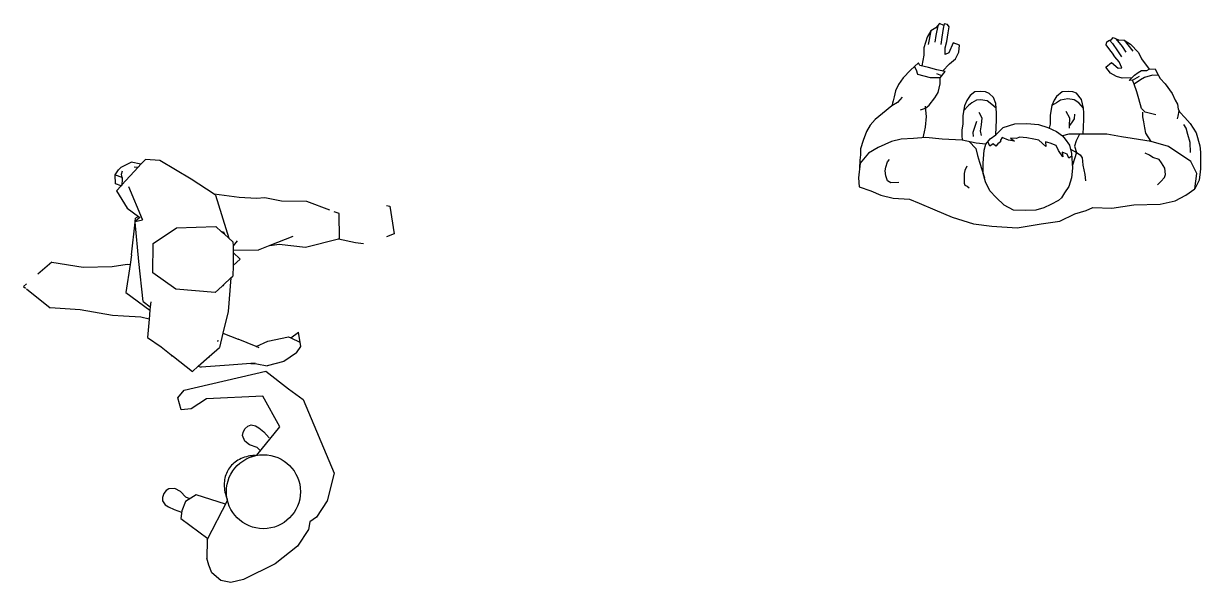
# Model space of a CAD drawing. Header units: millimetres. Extents: x 1029 to 1042.4, y 847.5 to 858.9.
# Drawn here: x 1029.948 to 1032.888, y 849.762 to 851.159 of the extents above; entities that cross this region are included whole.
import ezdxf

# ---------------------------------------------------------------- set-up
doc = ezdxf.new("R2010")
doc.units = ezdxf.units.MM
doc.layers.add('Mobiliario TöjiNN', color=7, linetype='Continuous')

msp = doc.modelspace()

# ---------------------------------------------------------------- linework, layer by layer
at = {"layer": 'Mobiliario TöjiNN'}
for p, q in [((1032.2318, 851.1536), (1032.2267, 851.1294)), ((1032.2363, 851.159), (1032.2273, 851.1483)), ((1032.2471, 851.1545), (1032.2363, 851.159)), ((1032.2478, 851.1579), (1032.2453, 851.1465)), ((1032.2559, 851.1564), (1032.2478, 851.1579)), ((1032.2606, 851.1504), (1032.2559, 851.1564)), ((1032.2579, 851.1357), (1032.2606, 851.1504)), ((1032.2058, 851.1249), (1032.1968, 851.098)), ((1032.2147, 851.1411), (1032.2058, 851.1249)), ((1032.2147, 851.1411), (1032.2082, 851.1066)), ((1032.2273, 851.1483), (1032.2147, 851.1411)), ((1032.2267, 851.1294), (1032.2245, 851.1124)), ((1032.2417, 851.1249), (1032.2399, 851.107)), ((1032.2453, 851.1465), (1032.2417, 851.1249)), ((1032.2543, 851.1141), (1032.2561, 851.1249)), ((1032.2561, 851.1249), (1032.2579, 851.1357)), ((1032.6628, 851.1151), (1032.6704, 851.1239)), ((1032.6704, 851.1239), (1032.6833, 851.1183)), ((1032.6768, 851.1211), (1032.6923, 851.1017)), ((1032.1968, 851.098), (1032.1968, 851.08)), ((1032.2507, 851.098), (1032.2543, 851.1141)), ((1032.2507, 851.0818), (1032.2507, 851.098)), ((1032.2705, 851.1106), (1032.2597, 851.0854)), ((1032.2866, 851.1052), (1032.2705, 851.1106)), ((1032.2848, 851.0872), (1032.2866, 851.1052)), ((1032.6526, 851.1054), (1032.654, 851.1129)), ((1032.6615, 851.0934), (1032.6526, 851.1054)), ((1032.654, 851.1129), (1032.6606, 851.1178)), ((1032.6606, 851.1178), (1032.668, 851.1087)), ((1032.668, 851.0846), (1032.6615, 851.0934)), ((1032.668, 851.1087), (1032.6808, 851.091)), ((1032.6808, 851.091), (1032.6905, 851.0758)), ((1032.6833, 851.1183), (1032.6977, 851.1175)), ((1032.6923, 851.1017), (1032.7018, 851.0875)), ((1032.6977, 851.1175), (1032.7189, 851.0896)), ((1032.6977, 851.1175), (1032.713, 851.1071)), ((1032.713, 851.1071), (1032.7331, 851.087)), ((1032.1841, 851.0612), (1032.1637, 851.0425)), ((1032.1875, 851.0544), (1032.1841, 851.0612)), ((1032.1968, 851.08), (1032.1922, 851.0532)), ((1032.2597, 851.0854), (1032.2507, 851.0818)), ((1032.2615, 851.0585), (1032.2759, 851.0711)), ((1032.2759, 851.0711), (1032.2848, 851.0872)), ((1032.652, 851.05), (1032.6663, 851.0613)), ((1032.6663, 851.0613), (1032.6824, 851.0477)), ((1032.6744, 851.0758), (1032.668, 851.0846)), ((1032.6848, 851.0629), (1032.6744, 851.0758)), ((1032.692, 851.0485), (1032.6848, 851.0629)), ((1032.7331, 851.087), (1032.7411, 851.071)), ((1032.7411, 851.071), (1032.7602, 851.0448)), ((1032.1637, 851.0425), (1032.1458, 851.023)), ((1032.1787, 851.0422), (1032.1739, 851.0519)), ((1032.1823, 851.0313), (1032.1787, 851.0422)), ((1032.2138, 851.0229), (1032.1823, 851.0313)), ((1032.2086, 851.0488), (1032.1875, 851.0544)), ((1032.2299, 851.0431), (1032.2086, 851.0488)), ((1032.2422, 851.0286), (1032.2295, 851.0337)), ((1032.2503, 851.039), (1032.2299, 851.0431)), ((1032.2378, 851.023), (1032.2503, 851.039)), ((1032.244, 851.0403), (1032.2615, 851.0585)), ((1032.6637, 851.0353), (1032.652, 851.05)), ((1032.6786, 851.0265), (1032.6637, 851.0353)), ((1032.6824, 851.0477), (1032.692, 851.0485)), ((1032.7233, 851.0302), (1032.7328, 851.0369)), ((1032.7328, 851.0369), (1032.7405, 851.0417)), ((1032.7405, 851.0417), (1032.7539, 851.0417)), ((1032.7539, 851.0417), (1032.7602, 851.0448)), ((1032.7602, 851.0448), (1032.775, 851.0455)), ((1032.775, 851.0455), (1032.7789, 851.0369)), ((1032.7789, 851.0369), (1032.7875, 851.0216)), ((1032.1338, 851.0068), (1032.1262, 850.9906)), ((1032.1458, 851.023), (1032.1338, 851.0068)), ((1032.2378, 851.023), (1032.2138, 851.0229)), ((1032.2327, 850.9864), (1032.2378, 851.0085)), ((1032.2378, 851.0085), (1032.2378, 851.023)), ((1032.6928, 851.0228), (1032.6786, 851.0265)), ((1032.7166, 851.0234), (1032.6928, 851.0228)), ((1032.71, 851.0167), (1032.7233, 851.0302)), ((1032.7185, 851.0177), (1032.71, 851.0167)), ((1032.7185, 851.0177), (1032.7359, 851.0277)), ((1032.7223, 851.0072), (1032.7185, 851.0177)), ((1032.7383, 851.018), (1032.7223, 851.0072)), ((1032.729, 850.988), (1032.7223, 851.0072)), ((1032.748, 851.0241), (1032.7383, 851.018)), ((1032.7686, 851.0301), (1032.748, 851.0241)), ((1032.7832, 851.0292), (1032.7686, 851.0301)), ((1032.7875, 851.0216), (1032.7999, 851.0082)), ((1032.7999, 851.0082), (1032.8172, 850.9842)), ((1032.1228, 850.9762), (1032.1202, 850.9659)), ((1032.1262, 850.9906), (1032.1228, 850.9762)), ((1032.1432, 850.9753), (1032.1313, 850.9617)), ((1032.2105, 850.9549), (1032.225, 850.9736)), ((1032.225, 850.9736), (1032.2327, 850.9864)), ((1032.313, 850.9794), (1032.3045, 850.9666)), ((1032.3241, 850.9879), (1032.313, 850.9794)), ((1032.3395, 850.9888), (1032.3241, 850.9879)), ((1032.3514, 850.9879), (1032.3395, 850.9888)), ((1032.3599, 850.9845), (1032.3514, 850.9879)), ((1032.371, 850.9743), (1032.3599, 850.9845)), ((1032.3769, 850.959), (1032.371, 850.9743)), ((1032.5289, 850.9765), (1032.5228, 850.9674)), ((1032.5424, 850.9887), (1032.5289, 850.9765)), ((1032.5578, 850.9895), (1032.5424, 850.9887)), ((1032.5697, 850.9887), (1032.5578, 850.9895)), ((1032.5782, 850.9853), (1032.5697, 850.9887)), ((1032.5909, 850.9688), (1032.5782, 850.9853)), ((1032.7338, 850.9708), (1032.729, 850.988)), ((1032.8172, 850.9842), (1032.8249, 850.9679)), ((1032.1168, 850.9532), (1032.0938, 850.9345)), ((1032.1313, 850.9617), (1032.1168, 850.9532)), ((1032.1185, 850.96), (1032.1168, 850.9532)), ((1032.1202, 850.9659), (1032.1185, 850.96)), ((1032.1892, 850.943), (1032.2016, 850.9472)), ((1032.202, 850.9421), (1032.2011, 850.9523)), ((1032.2016, 850.9472), (1032.2105, 850.9549)), ((1032.2986, 850.953), (1032.2943, 850.9292)), ((1032.3084, 850.9539), (1032.2964, 850.9411)), ((1032.3045, 850.9666), (1032.2986, 850.953)), ((1032.3169, 850.9612), (1032.3084, 850.9539)), ((1032.329, 850.9672), (1032.3169, 850.9612)), ((1032.3387, 850.9684), (1032.329, 850.9672)), ((1032.3557, 850.966), (1032.3387, 850.9684)), ((1032.3666, 850.9563), (1032.3557, 850.966)), ((1032.3778, 850.9471), (1032.3666, 850.9563)), ((1032.3786, 850.9352), (1032.3769, 850.959)), ((1032.5169, 850.9538), (1032.5126, 850.93)), ((1032.5228, 850.9674), (1032.5169, 850.9538)), ((1032.5288, 850.9612), (1032.5169, 850.9538)), ((1032.5385, 850.9672), (1032.5288, 850.9612)), ((1032.5567, 850.9709), (1032.5385, 850.9672)), ((1032.5724, 850.9684), (1032.5567, 850.9709)), ((1032.5845, 850.9612), (1032.5724, 850.9684)), ((1032.5961, 850.9478), (1032.5845, 850.9612)), ((1032.5961, 850.9478), (1032.5909, 850.9688)), ((1032.5969, 850.9359), (1032.5961, 850.9478)), ((1032.7405, 850.9469), (1032.7338, 850.9708)), ((1032.7501, 850.9373), (1032.7405, 850.9469)), ((1032.8249, 850.9679), (1032.8306, 850.9574)), ((1032.8306, 850.9574), (1032.8325, 850.945)), ((1032.8325, 850.945), (1032.8364, 850.9373)), ((1032.0759, 850.9191), (1032.0631, 850.9047)), ((1032.0938, 850.9345), (1032.0759, 850.9191)), ((1032.2011, 850.9004), (1032.2037, 850.9268)), ((1032.2037, 850.9268), (1032.202, 850.9421)), ((1032.2943, 850.9292), (1032.2943, 850.9071)), ((1032.3286, 850.9138), (1032.3192, 850.8868)), ((1032.3348, 850.9378), (1032.3421, 850.9232)), ((1032.3421, 850.9232), (1032.3401, 850.9055)), ((1032.377, 850.8805), (1032.3786, 850.9181)), ((1032.3786, 850.9181), (1032.3786, 850.9352)), ((1032.5126, 850.93), (1032.5126, 850.9079)), ((1032.5518, 850.9399), (1032.5611, 850.9232)), ((1032.5611, 850.9232), (1032.5601, 850.9034)), ((1032.5726, 850.9211), (1032.5664, 850.9107)), ((1032.5736, 850.9326), (1032.5726, 850.9211)), ((1032.5954, 850.8822), (1032.5969, 850.9189)), ((1032.5969, 850.9189), (1032.5969, 850.9359)), ((1032.7443, 850.9258), (1032.7443, 850.9373)), ((1032.7463, 850.9134), (1032.7443, 850.9258)), ((1032.7769, 850.9306), (1032.7501, 850.9373)), ((1032.8316, 850.9277), (1032.8297, 850.921)), ((1032.8345, 850.9411), (1032.8316, 850.9277)), ((1032.8364, 850.9373), (1032.8488, 850.9239)), ((1032.8488, 850.9239), (1032.8622, 850.9095)), ((1032.0538, 850.8894), (1032.0452, 850.8664)), ((1032.0631, 850.9047), (1032.0538, 850.8894)), ((1032.1953, 850.8736), (1032.1986, 850.8885)), ((1032.1986, 850.8885), (1032.2011, 850.9004)), ((1032.2943, 850.9071), (1032.2917, 850.8935)), ((1032.2917, 850.8935), (1032.2917, 850.879)), ((1032.3192, 850.8868), (1032.3202, 850.8764)), ((1032.3401, 850.9055), (1032.338, 850.8909)), ((1032.338, 850.8909), (1032.3401, 850.8795)), ((1032.377, 850.8805), (1032.3949, 850.8992)), ((1032.3949, 850.8992), (1032.4247, 850.9085)), ((1032.4247, 850.9085), (1032.4545, 850.9094)), ((1032.4545, 850.9094), (1032.4835, 850.9068)), ((1032.4835, 850.9068), (1032.5065, 850.8992)), ((1032.5065, 850.8992), (1032.5287, 850.889)), ((1032.5126, 850.9079), (1032.5106, 850.8973)), ((1032.5287, 850.889), (1032.5432, 850.8781)), ((1032.5664, 850.9107), (1032.5601, 850.9034)), ((1032.5601, 850.9034), (1032.5601, 850.8972)), ((1032.7491, 850.8981), (1032.7463, 850.9134)), ((1032.752, 850.8846), (1032.7491, 850.8981)), ((1032.7651, 850.8638), (1032.752, 850.8846)), ((1032.8527, 850.8971), (1032.8469, 850.9067)), ((1032.8565, 850.8818), (1032.8527, 850.8971)), ((1032.8622, 850.9095), (1032.8776, 850.8856)), ((1032.8776, 850.8856), (1032.8862, 850.8531)), ((1032.0452, 850.8664), (1032.0393, 850.8456)), ((1032.116, 850.8638), (1032.0831, 850.8494)), ((1032.1406, 850.8699), (1032.116, 850.8638)), ((1032.1714, 850.872), (1032.1406, 850.8699)), ((1032.2023, 850.874), (1032.1714, 850.872)), ((1032.2433, 850.8699), (1032.2023, 850.874)), ((1032.2926, 850.8679), (1032.2433, 850.8699)), ((1032.2917, 850.879), (1032.2926, 850.8679)), ((1032.3276, 850.8597), (1032.2926, 850.8679)), ((1032.3101, 850.8638), (1032.3266, 850.8463)), ((1032.3522, 850.8576), (1032.3276, 850.8597)), ((1032.348, 850.8422), (1032.3522, 850.8576)), ((1032.3522, 850.8576), (1032.3625, 850.8711)), ((1032.3617, 850.8524), (1032.3574, 850.8644)), ((1032.3702, 850.8583), (1032.3617, 850.8524)), ((1032.3625, 850.8711), (1032.377, 850.8805)), ((1032.377, 850.8524), (1032.3702, 850.8583)), ((1032.3821, 850.8583), (1032.377, 850.8524)), ((1032.3889, 850.8634), (1032.3821, 850.8583)), ((1032.3932, 850.8745), (1032.3889, 850.8677)), ((1032.3889, 850.8677), (1032.3889, 850.8634)), ((1032.4085, 850.8677), (1032.3932, 850.8745)), ((1032.4239, 850.8652), (1032.4085, 850.8677)), ((1032.429, 850.872), (1032.4136, 850.8728)), ((1032.4136, 850.8728), (1032.4239, 850.8652)), ((1032.4358, 850.8754), (1032.429, 850.872)), ((1032.4545, 850.8737), (1032.4358, 850.8754)), ((1032.4716, 850.8703), (1032.4545, 850.8737)), ((1032.4844, 850.8677), (1032.4716, 850.8703)), ((1032.5022, 850.8515), (1032.4844, 850.8677)), ((1032.5125, 850.86), (1032.5014, 850.8634)), ((1032.5014, 850.8634), (1032.5022, 850.8515)), ((1032.5278, 850.8541), (1032.5125, 850.86)), ((1032.5597, 850.8822), (1032.5432, 850.8781)), ((1032.5432, 850.8781), (1032.55, 850.8699)), ((1032.55, 850.8699), (1032.561, 850.8549)), ((1032.5761, 850.8822), (1032.5597, 850.8822)), ((1032.561, 850.8549), (1032.5661, 850.8345)), ((1032.5773, 850.8656), (1032.5736, 850.8523)), ((1032.6172, 850.8822), (1032.5761, 850.8822)), ((1032.5858, 850.8822), (1032.5773, 850.8656)), ((1032.6541, 850.8822), (1032.6172, 850.8822)), ((1032.6911, 850.8761), (1032.6541, 850.8822)), ((1032.7178, 850.872), (1032.6911, 850.8761)), ((1032.7651, 850.8638), (1032.7178, 850.872)), ((1032.8082, 850.8515), (1032.7651, 850.8638)), ((1032.8622, 850.8617), (1032.8565, 850.8818)), ((1032.8632, 850.8368), (1032.8622, 850.8617)), ((1032.0393, 850.8311), (1032.0373, 850.8176)), ((1032.0585, 850.835), (1032.0379, 850.8104)), ((1032.0393, 850.8456), (1032.0393, 850.8311)), ((1032.0831, 850.8494), (1032.0585, 850.835)), ((1032.3266, 850.8463), (1032.3315, 850.8293)), ((1032.3315, 850.8293), (1032.3363, 850.8124)), ((1032.3455, 850.8098), (1032.348, 850.8422)), ((1032.5338, 850.8413), (1032.5278, 850.8541)), ((1032.544, 850.826), (1032.5338, 850.8413)), ((1032.5551, 850.8328), (1032.5423, 850.8379)), ((1032.5423, 850.8379), (1032.544, 850.826)), ((1032.5593, 850.8226), (1032.5551, 850.8328)), ((1032.5666, 850.8277), (1032.5593, 850.8226)), ((1032.5636, 850.8447), (1032.5785, 850.8369)), ((1032.5661, 850.8345), (1032.5687, 850.7979)), ((1032.5785, 850.8369), (1032.5682, 850.805)), ((1032.5736, 850.8523), (1032.5785, 850.8369)), ((1032.5785, 850.8369), (1032.5878, 850.831)), ((1032.5878, 850.831), (1032.5929, 850.8233)), ((1032.7608, 850.8301), (1032.7497, 850.8352)), ((1032.7693, 850.8242), (1032.7608, 850.8301)), ((1032.864, 850.814), (1032.8082, 850.8515)), ((1032.8862, 850.8531), (1032.8881, 850.8377)), ((1032.8881, 850.8377), (1032.8881, 850.8119)), ((1030.1919, 850.7999, -7.7308), (1030.1852, 850.793, -7.7308)), ((1030.1919, 850.7999, -7.7308), (1030.2168, 850.8124, -7.7308)), ((1030.2348, 850.8001, -7.7308), (1030.1939, 850.7556, -7.7308)), ((1030.2413, 850.8072, -7.7308), (1030.2168, 850.8124, -7.7308)), ((1030.2249, 850.8009, -7.7308), (1030.2348, 850.8001, -7.7308)), ((1030.2413, 850.8072, -7.7308), (1030.2348, 850.8001, -7.7308)), ((1030.2526, 850.8195, -7.7308), (1030.2413, 850.8072, -7.7308)), ((1030.2886, 850.8167, -7.7308), (1030.2526, 850.8195, -7.7308)), ((1030.3667, 850.7701, -7.7308), (1030.2886, 850.8167, -7.7308)), ((1032.0379, 850.8104), (1032.0338, 850.7735)), ((1032.0373, 850.8176), (1032.0365, 850.7972)), ((1032.1009, 850.7909), (1032.1018, 850.8003)), ((1032.1018, 850.8003), (1032.106, 850.8131)), ((1032.106, 850.8131), (1032.1111, 850.819)), ((1032.3045, 850.8029), (1032.2994, 850.7918)), ((1032.3363, 850.8124), (1032.3485, 850.7737)), ((1032.3455, 850.7843), (1032.3455, 850.8098)), ((1032.5687, 850.7979), (1032.5661, 850.7733)), ((1032.5929, 850.8233), (1032.5938, 850.8148)), ((1032.5938, 850.8148), (1032.5946, 850.8054)), ((1032.5946, 850.8054), (1032.5964, 850.7935)), ((1032.7846, 850.8191), (1032.7693, 850.8242)), ((1032.7906, 850.8105), (1032.7846, 850.8191)), ((1032.7991, 850.7978), (1032.7906, 850.8105)), ((1032.8008, 850.7816), (1032.7991, 850.7978)), ((1032.8791, 850.7845), (1032.864, 850.814)), ((1032.8881, 850.8119), (1032.8881, 850.7956)), ((1030.1768, 850.7807, -7.7308), (1030.1852, 850.793, -7.7308)), ((1030.1768, 850.7807, -7.7308), (1030.1933, 850.7752, -7.7308)), ((1030.1778, 850.7582, -7.7308), (1030.1768, 850.7807, -7.7308)), ((1030.1949, 850.7904, -7.7308), (1030.192, 850.7816, -7.7308)), ((1030.192, 850.7816, -7.7308), (1030.1933, 850.7752, -7.7308)), ((1030.1933, 850.7752, -7.7308), (1030.1945, 850.7695, -7.7308)), ((1030.1945, 850.7695, -7.7308), (1030.1939, 850.7556, -7.7308)), ((1030.1948, 850.7742, -7.7308), (1030.1945, 850.7695, -7.7308)), ((1030.4242, 850.7324, -7.7308), (1030.3667, 850.7701, -7.7308)), ((1032.0338, 850.7735), (1032.0359, 850.7509)), ((1032.1026, 850.7782), (1032.1009, 850.7909)), ((1032.106, 850.7663), (1032.1026, 850.7782)), ((1032.2994, 850.7918), (1032.2977, 850.7841)), ((1032.2977, 850.7841), (1032.2977, 850.7722)), ((1032.2977, 850.7722), (1032.2977, 850.7603)), ((1032.3515, 850.763), (1032.3455, 850.7843)), ((1032.5661, 850.7733), (1032.5593, 850.752)), ((1032.5964, 850.7935), (1032.5989, 850.7816)), ((1032.5989, 850.7816), (1032.6006, 850.7655)), ((1032.7889, 850.7646), (1032.7983, 850.774)), ((1032.7983, 850.774), (1032.8008, 850.7816)), ((1032.8743, 850.7455), (1032.8791, 850.7845)), ((1032.8853, 850.7678), (1032.8743, 850.7455)), ((1032.8872, 850.788), (1032.8853, 850.7678)), ((1032.8881, 850.7956), (1032.8872, 850.788)), ((1030.1919, 850.7535, -7.7308), (1030.1778, 850.7582, -7.7308)), ((1030.1919, 850.7535, -7.7308), (1030.1804, 850.741, -7.7308)), ((1030.1804, 850.741, -7.7308), (1030.2071, 850.6976, -7.7308)), ((1030.1939, 850.7556, -7.7308), (1030.1919, 850.7535, -7.7308)), ((1030.2105, 850.7515, -7.7308), (1030.2444, 850.6705, -7.7308)), ((1032.0359, 850.7509), (1032.0646, 850.7407)), ((1032.0646, 850.7407), (1032.0893, 850.7304)), ((1032.1145, 850.7612), (1032.106, 850.7663)), ((1032.135, 850.762), (1032.1145, 850.7612)), ((1032.2977, 850.7603), (1032.2994, 850.7552)), ((1032.2994, 850.7552), (1032.3054, 850.7527)), ((1032.3054, 850.7527), (1032.3105, 850.7484)), ((1032.3617, 850.7409), (1032.3515, 850.763)), ((1032.3779, 850.7239), (1032.3617, 850.7409)), ((1032.5593, 850.752), (1032.5482, 850.7358)), ((1032.7804, 850.7561), (1032.7889, 850.7646)), ((1032.8513, 850.7304), (1032.8743, 850.7455)), ((1030.4867, 850.7246, -7.7308), (1030.4242, 850.7324, -7.7308)), ((1030.4277, 850.7301, -7.7308), (1030.4242, 850.7324, -7.7308)), ((1030.4277, 850.7301, -7.7308), (1030.4608, 850.623, -7.7308)), ((1030.5299, 850.7219, -7.7308), (1030.4867, 850.7246, -7.7308)), ((1030.5506, 850.7236, -7.7308), (1030.5299, 850.7219, -7.7308)), ((1030.5926, 850.7147, -7.7308), (1030.5506, 850.7236, -7.7308)), ((1030.6558, 850.7143, -7.7308), (1030.5926, 850.7147, -7.7308)), ((1030.7135, 850.6926, -7.7308), (1030.6558, 850.7143, -7.7308)), ((1032.0893, 850.7304), (1032.1201, 850.7222)), ((1032.1201, 850.7222), (1032.1612, 850.7202)), ((1032.1612, 850.7202), (1032.1858, 850.7099)), ((1032.1858, 850.7099), (1032.2249, 850.6935)), ((1032.3975, 850.7052), (1032.3779, 850.7239)), ((1032.5338, 850.7171), (1032.5142, 850.7069)), ((1032.5414, 850.7231), (1032.5338, 850.7171)), ((1032.5482, 850.7358), (1032.5414, 850.7231)), ((1032.7877, 850.7079), (1032.8246, 850.7161)), ((1032.8246, 850.7161), (1032.8513, 850.7304)), ((1030.2071, 850.6976, -7.7308), (1030.2351, 850.6768, -7.7308)), ((1030.7364, 850.684, -7.7308), (1030.7244, 850.6885, -7.7308)), ((1030.7375, 850.6217, -7.7308), (1030.7364, 850.684, -7.7308)), ((1030.8547, 850.7042, -7.7308), (1030.8634, 850.7029, -7.7308)), ((1030.8634, 850.7029, -7.7308), (1030.8738, 850.6331, -7.7308)), ((1032.2249, 850.6935), (1032.268, 850.675)), ((1032.4213, 850.6924), (1032.3975, 850.7052)), ((1032.4503, 850.6916), (1032.4213, 850.6924)), ((1032.4767, 850.6924), (1032.4503, 850.6916)), ((1032.4971, 850.6984), (1032.4767, 850.6924)), ((1032.5142, 850.7069), (1032.4971, 850.6984)), ((1032.5371, 850.6648), (1032.574, 850.6832)), ((1032.574, 850.6832), (1032.6028, 850.6914)), ((1032.6028, 850.6914), (1032.6192, 850.6996)), ((1032.6192, 850.6996), (1032.6665, 850.6976)), ((1032.6665, 850.6976), (1032.7219, 850.7058)), ((1032.7219, 850.7058), (1032.7877, 850.7079)), ((1030.2181, 850.5811, -7.7308), (1030.2271, 850.663, -7.7308)), ((1030.227, 850.6643, -7.7308), (1030.2454, 850.6683, -7.7308)), ((1030.2272, 850.6645, -7.7308), (1030.227, 850.6643, -7.7308)), ((1030.2271, 850.663, -7.7308), (1030.227, 850.6643, -7.7308)), ((1030.2358, 850.5647, -7.7308), (1030.2271, 850.663, -7.7308)), ((1030.2389, 850.6739, -7.7308), (1030.2272, 850.6645, -7.7308)), ((1030.2272, 850.6645, -7.7308), (1030.2282, 850.673, -7.7308)), ((1030.2351, 850.6768, -7.7308), (1030.2282, 850.673, -7.7308)), ((1030.2351, 850.6768, -7.7308), (1030.2389, 850.6739, -7.7308)), ((1030.2397, 850.6746, -7.7308), (1030.2389, 850.6739, -7.7308)), ((1030.2444, 850.6705, -7.7308), (1030.2454, 850.6683, -7.7308)), ((1030.3301, 850.6487, -7.7308), (1030.4282, 850.6518, -7.7308)), ((1030.4429, 850.6388, -7.7308), (1030.4282, 850.6518, -7.7308)), ((1032.268, 850.675), (1032.3214, 850.6586)), ((1032.3214, 850.6586), (1032.3666, 850.6525)), ((1032.3666, 850.6525), (1032.4303, 850.6484)), ((1032.4303, 850.6484), (1032.4898, 850.6586)), ((1032.4898, 850.6586), (1032.5371, 850.6648)), ((1030.2718, 850.6089, -7.7308), (1030.3301, 850.6487, -7.7308)), ((1030.4429, 850.6388, -7.7308), (1030.4479, 850.6383, -7.7308)), ((1030.4504, 850.6322, -7.7308), (1030.4429, 850.6388, -7.7308)), ((1030.4479, 850.6383, -7.7308), (1030.4504, 850.6322, -7.7308)), ((1030.4608, 850.623, -7.7308), (1030.4504, 850.6322, -7.7308)), ((1030.4714, 850.6137, -7.7308), (1030.4608, 850.623, -7.7308)), ((1030.6208, 850.627, -7.7308), (1030.563, 850.6044, -7.7308)), ((1030.6525, 850.6002, -7.7308), (1030.7349, 850.621, -7.7308)), ((1030.7349, 850.621, -7.7308), (1030.7375, 850.6217, -7.7308)), ((1030.7349, 850.621, -7.7308), (1030.7778, 850.6115, -7.7308)), ((1030.8738, 850.6331, -7.7308), (1030.8551, 850.6263, -7.7308)), ((1030.2715, 850.5357, -7.7308), (1030.2718, 850.6089, -7.7308)), ((1030.4714, 850.6137, -7.7308), (1030.4716, 850.6032, -7.7308)), ((1030.4817, 850.6159, -7.7308), (1030.4716, 850.6032, -7.7308)), ((1030.4716, 850.6032, -7.7308), (1030.4718, 850.5934, -7.7308)), ((1030.4718, 850.5934, -7.7308), (1030.5339, 850.593, -7.7308)), ((1030.4718, 850.5934, -7.7308), (1030.4719, 850.5868, -7.7308)), ((1030.563, 850.6044, -7.7308), (1030.5339, 850.593, -7.7308)), ((1030.563, 850.6044, -7.7308), (1030.5867, 850.6079, -7.7308)), ((1030.5867, 850.6079, -7.7308), (1030.6525, 850.6002, -7.7308)), ((1030.7778, 850.6115, -7.7308), (1030.7972, 850.6093, -7.7308)), ((1030.0186, 850.5627, -7.7308), (1029.9842, 850.533, -7.7308)), ((1030.0186, 850.5627, -7.7308), (1030.0974, 850.5502, -7.7308)), ((1030.2181, 850.5811, -7.7308), (1030.2145, 850.5572, -7.7308)), ((1030.2474, 850.4647, -7.7308), (1030.2358, 850.5647, -7.7308)), ((1030.4722, 850.5704, -7.7308), (1030.4716, 850.5543, -7.7308)), ((1030.4894, 850.5703, -7.7308), (1030.4716, 850.5543, -7.7308)), ((1030.4719, 850.5868, -7.7308), (1030.4894, 850.5703, -7.7308)), ((1030.4719, 850.5868, -7.7308), (1030.4722, 850.5704, -7.7308)), ((1030.0974, 850.5502, -7.7308), (1030.1698, 850.5518, -7.7308)), ((1030.1698, 850.5518, -7.7308), (1030.2073, 850.5573, -7.7308)), ((1030.2145, 850.5572, -7.7308), (1030.204, 850.487, -7.7308)), ((1030.2073, 850.5573, -7.7308), (1030.2145, 850.5572, -7.7308)), ((1030.3286, 850.495, -7.7308), (1030.2715, 850.5357, -7.7308)), ((1030.4716, 850.5543, -7.7308), (1030.4706, 850.5273, -7.7308)), ((1029.9557, 850.5083, -7.7308), (1029.9482, 850.5018, -7.7308)), ((1030.4271, 850.4868, -7.7308), (1030.4445, 850.503, -7.7308)), ((1030.4445, 850.503, -7.7308), (1030.4479, 850.5062, -7.7308)), ((1030.4466, 850.5032, -7.7308), (1030.4445, 850.503, -7.7308)), ((1030.4479, 850.5062, -7.7308), (1030.4466, 850.5032, -7.7308)), ((1030.4479, 850.5062, -7.7308), (1030.466, 850.5231, -7.7308)), ((1030.466, 850.5231, -7.7308), (1030.4591, 850.4394, -7.7308)), ((1030.466, 850.5231, -7.7308), (1030.4706, 850.5273, -7.7308)), ((1029.9482, 850.5018, -7.7308), (1029.9534, 850.4976, -7.7308)), ((1029.9556, 850.4958, -7.7308), (1030.0146, 850.4485, -7.7308)), ((1030.204, 850.487, -7.7308), (1030.2639, 850.4429, -7.7308)), ((1030.4271, 850.4868, -7.7308), (1030.3286, 850.495, -7.7308)), ((1030.0894, 850.4436, -7.7308), (1030.0146, 850.4485, -7.7308)), ((1030.1708, 850.4297, -7.7308), (1030.0894, 850.4436, -7.7308)), ((1030.2474, 850.4647, -7.7308), (1030.2647, 850.451, -7.7308)), ((1030.2647, 850.451, -7.7308), (1030.2639, 850.4429, -7.7308)), ((1030.2658, 850.4633, -7.7308), (1030.2647, 850.451, -7.7308)), ((1030.1977, 850.4276, -7.7308), (1030.1708, 850.4297, -7.7308)), ((1030.2409, 850.4255, -7.7308), (1030.1977, 850.4276, -7.7308)), ((1030.2618, 850.4202, -7.7308), (1030.2409, 850.4255, -7.7308)), ((1030.2618, 850.4202, -7.7308), (1030.2576, 850.3744, -7.7308)), ((1030.2639, 850.4429, -7.7308), (1030.2618, 850.4202, -7.7308)), ((1030.4591, 850.4394, -7.7308), (1030.4461, 850.3855, -7.7308)), ((1030.4461, 850.3855, -7.7308), (1030.4375, 850.3497, -7.7308)), ((1030.4461, 850.3855, -7.7308), (1030.4845, 850.3701, -7.7308)), ((1030.6161, 850.3734, -7.7308), (1030.6347, 850.3874, -7.7308)), ((1030.6408, 850.352, -7.7308), (1030.6347, 850.3874, -7.7308)), ((1030.2576, 850.3744, -7.7308), (1030.2917, 850.3511, -7.7308)), ((1030.434, 850.3663, -7.7308), (1030.4327, 850.3651, -7.7308)), ((1030.4335, 850.3659, -7.7308), (1030.4327, 850.3651, -7.7308)), ((1030.434, 850.3663, -7.7308), (1030.4329, 850.3644, -7.7308)), ((1030.4334, 850.3669, -7.7308), (1030.434, 850.3663, -7.7308)), ((1030.4334, 850.3669, -7.7308), (1030.434, 850.3663, -7.7308)), ((1030.434, 850.3663, -7.7308), (1030.4335, 850.3659, -7.7308)), ((1030.5294, 850.352, -7.7308), (1030.4845, 850.3701, -7.7308)), ((1030.5294, 850.352, -7.7308), (1030.5585, 850.3655, -7.7308)), ((1030.5585, 850.3655, -7.7308), (1030.6099, 850.3764, -7.7308)), ((1030.6099, 850.3764, -7.7308), (1030.6161, 850.3734, -7.7308)), ((1030.6161, 850.3734, -7.7308), (1030.6381, 850.3629, -7.7308)), ((1030.2917, 850.3511, -7.7308), (1030.3168, 850.3314, -7.7308)), ((1030.3168, 850.3314, -7.7308), (1030.3171, 850.3296, -7.7308)), ((1030.3168, 850.3314, -7.7308), (1030.3228, 850.3267, -7.7308)), ((1030.3171, 850.3296, -7.7308), (1030.3228, 850.3267, -7.7308)), ((1030.3228, 850.3267, -7.7308), (1030.3704, 850.2895, -7.7308)), ((1030.3848, 850.3023, -7.7308), (1030.4118, 850.3266, -7.7308)), ((1030.4118, 850.3266, -7.7308), (1030.4104, 850.3242, -7.7308)), ((1030.4118, 850.3266, -7.7308), (1030.4375, 850.3497, -7.7308)), ((1030.5371, 850.3489, -7.7308), (1030.5294, 850.352, -7.7308)), ((1030.6304, 850.3361, -7.7308), (1030.5981, 850.3142, -7.7308)), ((1030.6304, 850.3361, -7.7308), (1030.6408, 850.352, -7.7308)), ((1030.3704, 850.2895, -7.7308), (1030.3848, 850.3023, -7.7308)), ((1030.3848, 850.3023, -7.7308), (1030.3917, 850.3005, -7.7308)), ((1030.4619, 850.3052, -7.7308), (1030.3917, 850.3005, -7.7308)), ((1030.5162, 850.3096, -7.7308), (1030.4619, 850.3052, -7.7308)), ((1030.5271, 850.3105, -7.7308), (1030.5162, 850.3096, -7.7308)), ((1030.5162, 850.3096, -7.7308), (1030.5311, 850.3087, -7.7308)), ((1030.5311, 850.3087, -7.7308), (1030.5571, 850.3036, -7.7308)), ((1030.5981, 850.3142, -7.7308), (1030.5571, 850.3036, -7.7308)), ((1030.3494, 850.2425, -7.7308), (1030.5538, 850.2906, -7.7308)), ((1030.5538, 850.2906, -7.7308), (1030.6097, 850.2461, -7.7308)), ((1030.3336, 850.2238, -7.7308), (1030.3494, 850.2425, -7.7308)), ((1030.6097, 850.2461, -7.7308), (1030.6465, 850.2192, -7.7308)), ((1030.3423, 850.1937, -7.7308), (1030.3336, 850.2238, -7.7308)), ((1030.405, 850.2207, -7.7308), (1030.3669, 850.1959, -7.7308)), ((1030.5463, 850.2279, -7.7308), (1030.405, 850.2207, -7.7308)), ((1030.5885, 850.1514, -7.7308), (1030.5463, 850.2279, -7.7308)), ((1030.6465, 850.2192, -7.7308), (1030.7242, 850.0354, -7.7308)), ((1030.3669, 850.1959, -7.7308), (1030.3423, 850.1937, -7.7308)), ((1030.5009, 850.1458, -7.7308), (1030.5087, 850.1524, -7.7308)), ((1030.5087, 850.1524, -7.7308), (1030.5166, 850.1561, -7.7308)), ((1030.5166, 850.1561, -7.7308), (1030.5278, 850.154, -7.7308)), ((1030.5278, 850.154, -7.7308), (1030.5361, 850.1484, -7.7308)), ((1030.5306, 850.08, -7.7308), (1030.5885, 850.1514, -7.7308)), ((1030.4951, 850.1291, -7.7308), (1030.4969, 850.1372, -7.7308)), ((1030.5009, 850.115, -7.7308), (1030.4951, 850.1291, -7.7308)), ((1030.4969, 850.1372, -7.7308), (1030.5009, 850.1458, -7.7308)), ((1030.5361, 850.1484, -7.7308), (1030.5481, 850.1385, -7.7308)), ((1030.5481, 850.1385, -7.7308), (1030.5616, 850.1237, -7.7308)), ((1030.5129, 850.1057, -7.7308), (1030.5009, 850.115, -7.7308)), ((1030.5318, 850.0992, -7.7308), (1030.5129, 850.1057, -7.7308)), ((1030.5396, 850.0918, -7.7308), (1030.5318, 850.0992, -7.7308)), ((1030.7242, 850.0354, -7.7308), (1030.7063, 849.9662, -7.7308)), ((1030.2954, 849.9746, -7.7308), (1030.2953, 849.9659, -7.7308)), ((1030.2983, 849.9844, -7.7308), (1030.2954, 849.9746, -7.7308)), ((1030.3045, 849.9916, -7.7308), (1030.2983, 849.9844, -7.7308)), ((1030.3112, 849.9965, -7.7308), (1030.3045, 849.9916, -7.7308)), ((1030.3264, 849.9969, -7.7308), (1030.3112, 849.9965, -7.7308)), ((1030.3399, 849.9897, -7.7308), (1030.3264, 849.9969, -7.7308)), ((1030.3535, 849.9751, -7.7308), (1030.3399, 849.9897, -7.7308)), ((1030.3794, 849.9814, -7.7308), (1030.3528, 849.9641, -7.7308)), ((1030.3634, 849.971, -7.7308), (1030.3535, 849.9751, -7.7308)), ((1030.4526, 849.9579, -7.7308), (1030.3794, 849.9814, -7.7308)), ((1030.2953, 849.9659, -7.7308), (1030.3018, 849.9565, -7.7308)), ((1030.3018, 849.9565, -7.7308), (1030.3103, 849.9512, -7.7308)), ((1030.3103, 849.9512, -7.7308), (1030.3242, 849.9443, -7.7308)), ((1030.3242, 849.9443, -7.7308), (1030.3431, 849.9379, -7.7308)), ((1030.3528, 849.9641, -7.7308), (1030.3436, 849.9412, -7.7308)), ((1030.407, 849.8683, -7.7308), (1030.4574, 849.9674, -7.7308)), ((1030.7063, 849.9662, -7.7308), (1030.6796, 849.925, -7.7308)), ((1030.3436, 849.9412, -7.7308), (1030.3407, 849.9219, -7.7308)), ((1030.3407, 849.9219, -7.7308), (1030.4088, 849.8718, -7.7308)), ((1030.6796, 849.925, -7.7308), (1030.6632, 849.9138, -7.7308)), ((1030.6596, 849.8943, -7.7308), (1030.6329, 849.8531, -7.7308)), ((1030.6632, 849.9138, -7.7308), (1030.6596, 849.8943, -7.7308)), ((1030.407, 849.8683, -7.7308), (1030.4062, 849.8229, -7.7308)), ((1030.6329, 849.8531, -7.7308), (1030.5769, 849.8086, -7.7308)), ((1030.4109, 849.8053, -7.7308), (1030.4062, 849.8229, -7.7308)), ((1030.4184, 849.7864, -7.7308), (1030.4109, 849.8053, -7.7308)), ((1030.5769, 849.8086, -7.7308), (1030.4976, 849.7694, -7.7308)), ((1030.441, 849.7667, -7.7308), (1030.4184, 849.7864, -7.7308)), ((1030.4976, 849.7694, -7.7308), (1030.4657, 849.7621, -7.7308)), ((1030.4657, 849.7621, -7.7308), (1030.441, 849.7667, -7.7308))]:
    msp.add_line(p, q, dxfattribs=at)
msp.add_circle((1030.5474, 849.989, -7.7308), 0.0925, dxfattribs=at)
for centre, radius, start, end in [((1030.518, 850.0081, -7.7308), 0.0686, 119.9231, 146.9921), ((1030.5274, 849.9917, -7.7308), 0.0876, 96.0177, 119.9231), ((1030.5293, 849.9743, -7.7308), 0.1051, 90.8792, 96.0177), ((1030.518, 850.0081, -7.7308), 0.0686, 146.9921, 174.061), ((1030.5369, 850.0062, -7.7308), 0.0876, 174.061, 197.9664), ((1030.5535, 850.0116, -7.7308), 0.1051, 197.9664, 203.1049)]:
    msp.add_arc(centre, radius, start, end, dxfattribs=at)

doc.saveas('drawing.dxf')
